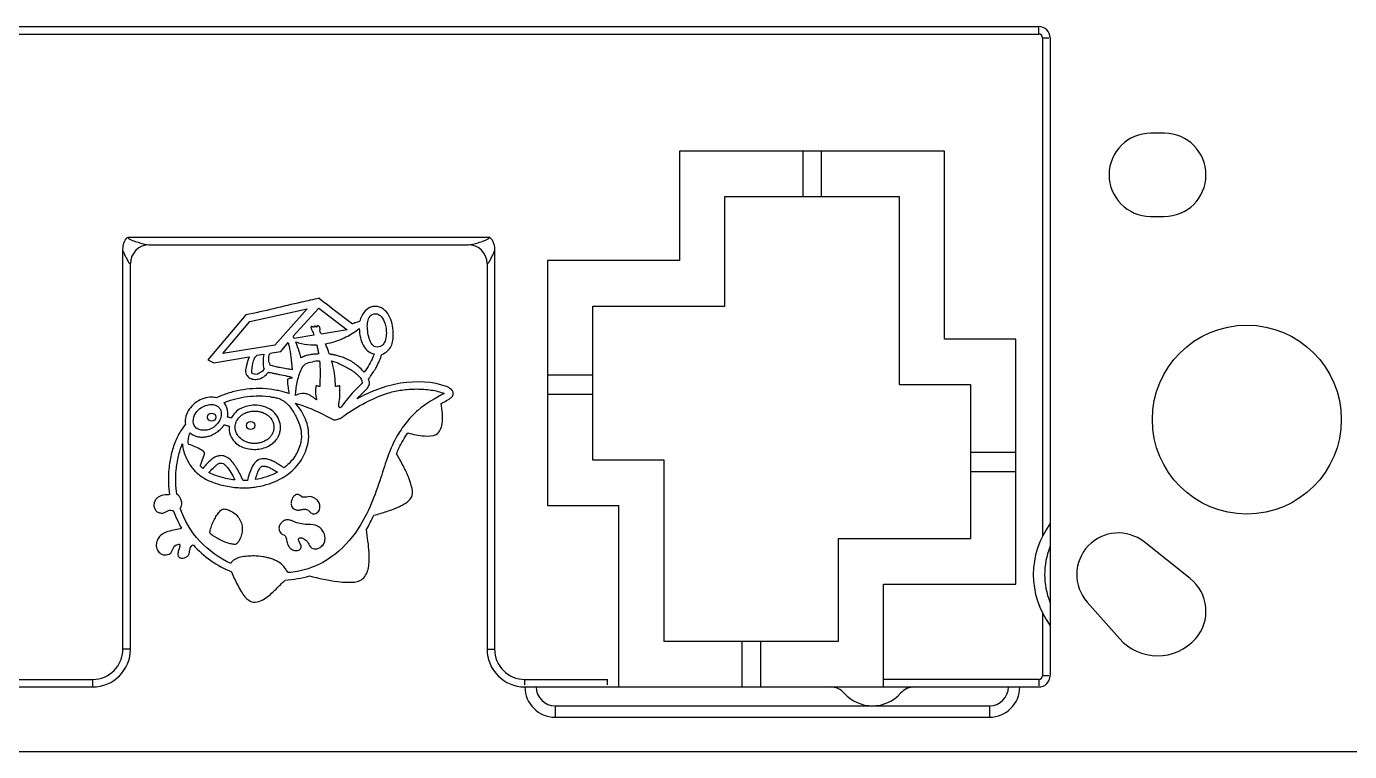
# Model space of a CAD drawing. Header units: millimetres. Extents: x 1385 to 1932, y 378 to 1802.
# Drawn here: x 1698.7 to 1733.72, y 1613.03 to 1632.22 of the extents above; entities that cross this region are included whole.
import ezdxf

# ---------------------------------------------------------------- set-up
doc = ezdxf.new("R2010")
doc.units = ezdxf.units.MM
doc.header["$LTSCALE"] = 46.255
doc.layers.add('1_DXF_CONTINUOUS_LINE', color=7, linetype='CONTINUOUS')
doc.layers.add('61-RUBBER-XIDXF_CONTINUOUS_LINE', color=7, linetype='CONTINUOUS')

msp = doc.modelspace()

# ---------------------------------------------------------------- linework, layer by layer
at = {"layer": '1_DXF_CONTINUOUS_LINE', "color": 0, "linetype": 'Continuous'}
for p, q in [((1704.506, 1624.586), (1703.502, 1623.4)), ((1704.612, 1624.409), (1706.132, 1624.751)), ((1706.132, 1624.751), (1705.271, 1623.788)), ((1705.762, 1624.021), (1706.442, 1624.761)), ((1706.442, 1624.761), (1707.188, 1624.195)), ((1703.896, 1623.564), (1704.612, 1624.409)), ((1707.46, 1624.189), (1707.509, 1624.225)), ((1706.311, 1624.047), (1705.789, 1623.959)), ((1707.188, 1624.195), (1706.5, 1624.079)), ((1705.271, 1623.788), (1703.896, 1623.564)), ((1704.811, 1623.517), (1704.981, 1623.544)), ((1705.14, 1623.571), (1705.433, 1623.617)), ((1705.433, 1623.617), (1705.476, 1623.668)), ((1705.476, 1623.668), (1705.626, 1623.854)), ((1703.502, 1623.4), (1703.66, 1623.321)), ((1703.66, 1623.321), (1704.594, 1623.481)), ((1704.563, 1623.376), (1704.518, 1623.212)), ((1704.594, 1623.481), (1704.563, 1623.376)), ((1704.954, 1622.638), (1704.858, 1622.64)), ((1705.05, 1622.631), (1704.954, 1622.638)), ((1705.143, 1622.621), (1705.05, 1622.631)), ((1705.291, 1622.599), (1705.143, 1622.621)), ((1705.56, 1622.535), (1705.496, 1622.551)), ((1705.658, 1622.505), (1705.56, 1622.535)), ((1705.819, 1622.458), (1705.832, 1622.575)), ((1707.566, 1622.766), (1707.368, 1622.563)), ((1707.509, 1622.428), (1707.623, 1622.545)), ((1707.587, 1622.793), (1707.566, 1622.766)), ((1703.93, 1622.267), (1703.959, 1622.278)), ((1703.943, 1622.251), (1703.93, 1622.267)), ((1704.858, 1622.445), (1704.944, 1622.443)), ((1704.944, 1622.443), (1705.033, 1622.437)), ((1705.033, 1622.437), (1705.147, 1622.424)), ((1707.041, 1622.167), (1707.03, 1622.151)), ((1707.452, 1622.367), (1707.509, 1622.428)), ((1703.371, 1620.524), (1703.298, 1620.589)), ((1703.529, 1620.416), (1703.552, 1620.441)), ((1704.598, 1620.373), (1704.573, 1620.289)), ((1704.628, 1620.457), (1704.598, 1620.373)), ((1705.518, 1620.538), (1705.461, 1620.578)), ((1704.159, 1620.325), (1704.212, 1620.22)), ((1704.553, 1620.208), (1704.434, 1620.205)), ((1704.573, 1620.289), (1704.553, 1620.208)), ((1702.376, 1619.824), (1702.319, 1619.815)), ((1702.727, 1619.809), (1702.682, 1619.842)), ((1702.791, 1619.699), (1702.781, 1619.74)), ((1702.105, 1619.438), (1702.116, 1619.42)), ((1702.41, 1619.382), (1702.443, 1619.403)), ((1702.553, 1619.415), (1702.588, 1619.413)), ((1702.812, 1619.612), (1702.81, 1619.635)), ((1702.767, 1618.93), (1702.549, 1618.881)), ((1702.803, 1618.943), (1702.767, 1618.93)), ((1703.744, 1618.681), (1703.624, 1618.754)), ((1704.413, 1618.932), (1704.411, 1618.879)), ((1705.43, 1618.816), (1705.455, 1618.793)), ((1705.455, 1618.793), (1705.485, 1618.777)), ((1705.845, 1618.352), (1705.873, 1618.355)), ((1705.873, 1618.355), (1705.901, 1618.361))]:
    msp.add_line(p, q, dxfattribs=at)
for centre in [(1703.604, 1621.88), (1704.634, 1621.66)]:
    msp.add_circle(centre, 0.109, dxfattribs=at)
msp.add_arc((1798.278, 1743.901), 150.212, 232.31396, 232.7368, dxfattribs=at)
for points, knots in [([(1706.448, 1625.027), (1706.29, 1624.994), (1705.643, 1624.848), (1704.999, 1624.686), (1704.506, 1624.586)], [0, 0, 0, 0, 0.243032, 1, 1, 1, 1]), ([(1708.409, 1624.074), (1708.41, 1624.147), (1708.395, 1624.301), (1708.331, 1624.521), (1708.225, 1624.686), (1708.102, 1624.775), (1707.998, 1624.809), (1707.897, 1624.815), (1707.779, 1624.789), (1707.663, 1624.701), (1707.575, 1624.562), (1707.534, 1624.464), (1707.517, 1624.413)], [0, 0, 0, 0, 0.140029, 0.289192, 0.431693, 0.500941, 0.572776, 0.634958, 0.690884, 0.79934, 0.897774, 1, 1, 1, 1]), ([(1707.732, 1624.408), (1707.742, 1624.459), (1707.772, 1624.536), (1707.853, 1624.605), (1707.906, 1624.617), (1707.933, 1624.618)], [0, 0, 0, 0, 0.501948, 0.74296, 1, 1, 1, 1]), ([(1707.933, 1624.618), (1707.964, 1624.619), (1708.027, 1624.602), (1708.122, 1624.517), (1708.167, 1624.431), (1708.188, 1624.372)], [0, 0, 0, 0, 0.244572, 0.495512, 1, 1, 1, 1]), ([(1706.251, 1624.284), (1706.246, 1624.285), (1706.233, 1624.28), (1706.23, 1624.261), (1706.232, 1624.244), (1706.236, 1624.231), (1706.238, 1624.226)], [0, 0, 0, 0, 0.221526, 0.46214, 0.747432, 1, 1, 1, 1]), ([(1706.238, 1624.226), (1706.245, 1624.213), (1706.273, 1624.155), (1706.296, 1624.094), (1706.311, 1624.047)], [0, 0, 0, 0, 0.233283, 1, 1, 1, 1]), ([(1706.316, 1624.281), (1706.315, 1624.273), (1706.312, 1624.259), (1706.297, 1624.257), (1706.288, 1624.262), (1706.279, 1624.268), (1706.269, 1624.278), (1706.258, 1624.283), (1706.251, 1624.284)], [0, 0, 0, 0, 0.274289, 0.366883, 0.487211, 0.620052, 0.740309, 1, 1, 1, 1]), ([(1706.353, 1624.283), (1706.346, 1624.288), (1706.331, 1624.296), (1706.318, 1624.286), (1706.316, 1624.281)], [0, 0, 0, 0, 0.612912, 1, 1, 1, 1]), ([(1706.375, 1624.26), (1706.372, 1624.262), (1706.367, 1624.272), (1706.359, 1624.279), (1706.353, 1624.283)], [0, 0, 0, 0, 0.334309, 1, 1, 1, 1]), ([(1706.391, 1624.294), (1706.389, 1624.292), (1706.383, 1624.282), (1706.385, 1624.271), (1706.384, 1624.264)], [0, 0, 0, 0, 0.294493, 1, 1, 1, 1]), ([(1706.441, 1624.287), (1706.434, 1624.293), (1706.417, 1624.296), (1706.397, 1624.299), (1706.391, 1624.294)], [0, 0, 0, 0, 0.544195, 1, 1, 1, 1]), ([(1706.472, 1624.211), (1706.47, 1624.227), (1706.468, 1624.256), (1706.45, 1624.28), (1706.441, 1624.287)], [0, 0, 0, 0, 0.588792, 1, 1, 1, 1]), ([(1706.468, 1624.174), (1706.468, 1624.176), (1706.469, 1624.189), (1706.473, 1624.201), (1706.472, 1624.211)], [0, 0, 0, 0, 0.205974, 1, 1, 1, 1]), ([(1707.517, 1624.413), (1707.499, 1624.408), (1707.436, 1624.388), (1707.374, 1624.366), (1707.328, 1624.353)], [0, 0, 0, 0, 0.275721, 1, 1, 1, 1]), ([(1707.509, 1624.225), (1707.513, 1624.147), (1707.531, 1623.996), (1707.598, 1623.79), (1707.719, 1623.624), (1707.841, 1623.567), (1707.903, 1623.556)], [0, 0, 0, 0, 0.283406, 0.541725, 0.772853, 1, 1, 1, 1]), ([(1707.906, 1623.754), (1707.862, 1623.782), (1707.794, 1623.884), (1707.743, 1624.057), (1707.72, 1624.237), (1707.722, 1624.356), (1707.732, 1624.408)], [0, 0, 0, 0, 0.221519, 0.495531, 0.775462, 1, 1, 1, 1]), ([(1708.188, 1624.372), (1708.204, 1624.327), (1708.224, 1624.223), (1708.23, 1624.061), (1708.208, 1623.902), (1708.154, 1623.805), (1708.116, 1623.778)], [0, 0, 0, 0, 0.226841, 0.504857, 0.775121, 1, 1, 1, 1]), ([(1705.828, 1623.871), (1705.878, 1623.858), (1706.035, 1623.817), (1706.197, 1623.789), (1706.308, 1623.791)], [0, 0, 0, 0, 0.318269, 1, 1, 1, 1]), ([(1705.945, 1623.535), (1705.938, 1623.562), (1705.906, 1623.676), (1705.863, 1623.786), (1705.828, 1623.869)], [0, 0, 0, 0, 0.236945, 1, 1, 1, 1]), ([(1706.498, 1624.089), (1706.496, 1624.096), (1706.486, 1624.124), (1706.472, 1624.151), (1706.468, 1624.174)], [0, 0, 0, 0, 0.230537, 1, 1, 1, 1]), ([(1706.623, 1623.823), (1706.791, 1623.856), (1707.088, 1623.946), (1707.35, 1624.11), (1707.46, 1624.189)], [0, 0, 0, 0, 0.558627, 1, 1, 1, 1]), ([(1708.105, 1623.543), (1708.161, 1623.563), (1708.263, 1623.618), (1708.361, 1623.755), (1708.403, 1623.911), (1708.409, 1624.019), (1708.409, 1624.074)], [0, 0, 0, 0, 0.270699, 0.509644, 0.750567, 1, 1, 1, 1]), ([(1704.663, 1623.062), (1704.669, 1623.144), (1704.684, 1623.275), (1704.726, 1623.426), (1704.776, 1623.51), (1704.811, 1623.517)], [0, 0, 0, 0, 0.496712, 0.787089, 1, 1, 1, 1]), ([(1704.981, 1623.544), (1704.97, 1623.478), (1704.957, 1623.347), (1704.963, 1623.21), (1704.988, 1623.149)], [0, 0, 0, 0, 0.504702, 1, 1, 1, 1]), ([(1705.155, 1623.261), (1705.13, 1623.3), (1705.105, 1623.407), (1705.122, 1623.512), (1705.139, 1623.568)], [0, 0, 0, 0, 0.440306, 1, 1, 1, 1]), ([(1705.628, 1623.856), (1705.636, 1623.824), (1705.665, 1623.696), (1705.685, 1623.567), (1705.698, 1623.47)], [0, 0, 0, 0, 0.254253, 1, 1, 1, 1]), ([(1705.967, 1623.454), (1705.966, 1623.459), (1705.959, 1623.486), (1705.95, 1623.513), (1705.945, 1623.535)], [0, 0, 0, 0, 0.176768, 1, 1, 1, 1]), ([(1706.423, 1623.551), (1706.39, 1623.551), (1706.338, 1623.548), (1706.267, 1623.541), (1706.207, 1623.532), (1706.145, 1623.519), (1706.094, 1623.505), (1706.054, 1623.492), (1706.029, 1623.482), (1706.01, 1623.473), (1705.996, 1623.467), (1705.984, 1623.461), (1705.975, 1623.456), (1705.97, 1623.453), (1705.968, 1623.452), (1705.967, 1623.451)], [0, 0, 0, 0, 0.207551, 0.329814, 0.459786, 0.594234, 0.730199, 0.797949, 0.865167, 0.898509, 0.93164, 0.964541, 0.980902, 0.9972, 1, 1, 1, 1]), ([(1706.383, 1623.794), (1706.386, 1623.782), (1706.397, 1623.735), (1706.408, 1623.688), (1706.415, 1623.654)], [0, 0, 0, 0, 0.263332, 1, 1, 1, 1]), ([(1706.719, 1623.547), (1706.71, 1623.572), (1706.678, 1623.664), (1706.643, 1623.755), (1706.619, 1623.822)], [0, 0, 0, 0, 0.278792, 1, 1, 1, 1]), ([(1707.641, 1623.067), (1707.571, 1623.15), (1707.453, 1623.258), (1707.28, 1623.369), (1707.153, 1623.431), (1707.05, 1623.472), (1706.97, 1623.497), (1706.914, 1623.512), (1706.869, 1623.523), (1706.834, 1623.53), (1706.81, 1623.534), (1706.786, 1623.538), (1706.767, 1623.541), (1706.752, 1623.543), (1706.742, 1623.544), (1706.733, 1623.545), (1706.727, 1623.546), (1706.723, 1623.546), (1706.722, 1623.547), (1706.719, 1623.546), (1706.719, 1623.547)], [0, 0, 0, 0, 0.305977, 0.446853, 0.57942, 0.702684, 0.760359, 0.815067, 0.866532, 0.890958, 0.914461, 0.936999, 0.958533, 0.96891, 0.97902, 0.988857, 0.993672, 0.996053, 0.998416, 1, 1, 1, 1]), ([(1707.903, 1623.556), (1707.901, 1623.55), (1707.891, 1623.521), (1707.88, 1623.491), (1707.871, 1623.468)], [0, 0, 0, 0, 0.185407, 1, 1, 1, 1]), ([(1708.116, 1623.778), (1708.101, 1623.768), (1708.038, 1623.735), (1707.952, 1623.726), (1707.906, 1623.754)], [0, 0, 0, 0, 0.247473, 1, 1, 1, 1]), ([(1707.962, 1623.208), (1707.992, 1623.263), (1708.044, 1623.373), (1708.088, 1623.486), (1708.105, 1623.543)], [0, 0, 0, 0, 0.511054, 1, 1, 1, 1]), ([(1704.518, 1623.212), (1704.515, 1623.201), (1704.507, 1623.167), (1704.497, 1623.134), (1704.495, 1623.111)], [0, 0, 0, 0, 0.336835, 1, 1, 1, 1]), ([(1705.731, 1623.136), (1705.683, 1623.144), (1705.572, 1623.162), (1705.432, 1623.187), (1705.316, 1623.21), (1705.241, 1623.227), (1705.191, 1623.243), (1705.16, 1623.252), (1705.155, 1623.261)], [0, 0, 0, 0, 0.247296, 0.567293, 0.721076, 0.852951, 0.949843, 1, 1, 1, 1]), ([(1705.698, 1623.47), (1705.699, 1623.457), (1705.703, 1623.43), (1705.708, 1623.389), (1705.713, 1623.347), (1705.717, 1623.311), (1705.72, 1623.283), (1705.722, 1623.261), (1705.724, 1623.24), (1705.726, 1623.219), (1705.727, 1623.202), (1705.729, 1623.188), (1705.729, 1623.178), (1705.73, 1623.169), (1705.73, 1623.163), (1705.731, 1623.158), (1705.731, 1623.153), (1705.731, 1623.149), (1705.731, 1623.145), (1705.732, 1623.143), (1705.732, 1623.142), (1705.732, 1623.141), (1705.732, 1623.14), (1705.732, 1623.139), (1705.732, 1623.139), (1705.732, 1623.138), (1705.732, 1623.137), (1705.732, 1623.137), (1705.732, 1623.136)], [0, 0, 0, 0, 0.11881, 0.242607, 0.369665, 0.498262, 0.562601, 0.626681, 0.690288, 0.753208, 0.815229, 0.845836, 0.876139, 0.906111, 0.920965, 0.935726, 0.950391, 0.964958, 0.972202, 0.979421, 0.983021, 0.986614, 0.9902, 0.991991, 0.992885, 0.99378, 0.996572, 1, 1, 1, 1]), ([(1705.832, 1622.575), (1705.846, 1622.695), (1705.876, 1622.879), (1705.952, 1623.11), (1706.012, 1623.218), (1706.05, 1623.261)], [0, 0, 0, 0, 0.499721, 0.764179, 1, 1, 1, 1]), ([(1706.089, 1623.288), (1706.146, 1623.315), (1706.266, 1623.353), (1706.391, 1623.375), (1706.454, 1623.374)], [0, 0, 0, 0, 0.502202, 1, 1, 1, 1]), ([(1706.458, 1623.374), (1706.458, 1623.373), (1706.458, 1623.37), (1706.459, 1623.363), (1706.46, 1623.352), (1706.462, 1623.332), (1706.464, 1623.303), (1706.466, 1623.269), (1706.469, 1623.223), (1706.471, 1623.165), (1706.471, 1623.119), (1706.471, 1623.096)], [0, 0, 0, 0, 0.009087, 0.03995, 0.070817, 0.132565, 0.25612, 0.37977, 0.503531, 0.751447, 1, 1, 1, 1]), ([(1706.777, 1623.372), (1706.85, 1623.354), (1707.016, 1623.286), (1707.262, 1623.157), (1707.475, 1623.009), (1707.59, 1622.861), (1707.587, 1622.793)], [0, 0, 0, 0, 0.221046, 0.519185, 0.802556, 1, 1, 1, 1]), ([(1706.814, 1623.248), (1706.811, 1623.259), (1706.8, 1623.3), (1706.787, 1623.341), (1706.777, 1623.37)], [0, 0, 0, 0, 0.260922, 1, 1, 1, 1]), ([(1706.879, 1622.689), (1706.877, 1622.782), (1706.872, 1622.97), (1706.838, 1623.157), (1706.814, 1623.248)], [0, 0, 0, 0, 0.495666, 1, 1, 1, 1]), ([(1707.871, 1623.468), (1707.844, 1623.4), (1707.773, 1623.262), (1707.688, 1623.133), (1707.641, 1623.067)], [0, 0, 0, 0, 0.474089, 1, 1, 1, 1]), ([(1707.755, 1622.891), (1707.773, 1622.915), (1707.847, 1623.018), (1707.916, 1623.124), (1707.962, 1623.208)], [0, 0, 0, 0, 0.239815, 1, 1, 1, 1]), ([(1704.495, 1623.111), (1704.489, 1623.065), (1704.528, 1622.97), (1704.642, 1622.892), (1704.775, 1622.871), (1704.921, 1622.906), (1705.011, 1622.968), (1705.054, 1623.013)], [0, 0, 0, 0, 0.192672, 0.382311, 0.560271, 0.739087, 1, 1, 1, 1]), ([(1704.772, 1623.014), (1704.747, 1623.012), (1704.708, 1623.014), (1704.661, 1623.045), (1704.663, 1623.062)], [0, 0, 0, 0, 0.588943, 1, 1, 1, 1]), ([(1704.988, 1623.149), (1704.965, 1623.113), (1704.894, 1623.06), (1704.815, 1623.018), (1704.772, 1623.014)], [0, 0, 0, 0, 0.498423, 1, 1, 1, 1]), ([(1705.103, 1623.071), (1705.111, 1623.067), (1705.141, 1623.064), (1705.201, 1623.049), (1705.288, 1623.033), (1705.422, 1623.005), (1705.569, 1622.975), (1705.681, 1622.952), (1705.723, 1622.943)], [0, 0, 0, 0, 0.040515, 0.143518, 0.289834, 0.46029, 0.796917, 1, 1, 1, 1]), ([(1705.726, 1622.91), (1705.701, 1622.907), (1705.666, 1622.907), (1705.62, 1622.893), (1705.608, 1622.871), (1705.607, 1622.86)], [0, 0, 0, 0, 0.528698, 0.776156, 1, 1, 1, 1]), ([(1705.607, 1622.86), (1705.61, 1622.794), (1705.618, 1622.674), (1705.645, 1622.557), (1705.658, 1622.505)], [0, 0, 0, 0, 0.552414, 1, 1, 1, 1]), ([(1705.723, 1622.943), (1705.723, 1622.941), (1705.726, 1622.931), (1705.734, 1622.911), (1705.726, 1622.91)], [0, 0, 0, 0, 0.23555, 1, 1, 1, 1]), ([(1706.471, 1623.096), (1706.471, 1622.993), (1706.471, 1622.857), (1706.466, 1622.721), (1706.464, 1622.688)], [0, 0, 0, 0, 0.753065, 1, 1, 1, 1]), ([(1709.843, 1622.68), (1709.457, 1622.832), (1708.792, 1622.85), (1707.999, 1622.635), (1707.625, 1622.465), (1707.452, 1622.367)], [0, 0, 0, 0, 0.503696, 0.759452, 1, 1, 1, 1]), ([(1707.778, 1622.752), (1707.78, 1622.761), (1707.785, 1622.809), (1707.77, 1622.856), (1707.755, 1622.891)], [0, 0, 0, 0, 0.203508, 1, 1, 1, 1]), ([(1704.858, 1622.64), (1704.747, 1622.64), (1704.525, 1622.626), (1704.198, 1622.566), (1703.932, 1622.482), (1703.78, 1622.415), (1703.728, 1622.389)], [0, 0, 0, 0, 0.284616, 0.572009, 0.851965, 1, 1, 1, 1]), ([(1705.496, 1622.551), (1705.475, 1622.557), (1705.407, 1622.573), (1705.339, 1622.588), (1705.292, 1622.597)], [0, 0, 0, 0, 0.312382, 1, 1, 1, 1]), ([(1706.377, 1622.353), (1706.378, 1622.349), (1706.382, 1622.342), (1706.372, 1622.338), (1706.362, 1622.348), (1706.348, 1622.359), (1706.328, 1622.376), (1706.293, 1622.405), (1706.238, 1622.444), (1706.157, 1622.485), (1706.014, 1622.522), (1705.892, 1622.495), (1705.819, 1622.458)], [0, 0, 0, 0, 0.018179, 0.025839, 0.044051, 0.075001, 0.117191, 0.168911, 0.294523, 0.441295, 0.604268, 1, 1, 1, 1]), ([(1706.373, 1622.713), (1706.362, 1622.698), (1706.355, 1622.655), (1706.35, 1622.614), (1706.35, 1622.591)], [0, 0, 0, 0, 0.42997, 1, 1, 1, 1]), ([(1706.35, 1622.585), (1706.35, 1622.567), (1706.353, 1622.489), (1706.363, 1622.412), (1706.377, 1622.353)], [0, 0, 0, 0, 0.224081, 1, 1, 1, 1]), ([(1706.993, 1622.711), (1706.985, 1622.708), (1706.947, 1622.7), (1706.908, 1622.697), (1706.879, 1622.689)], [0, 0, 0, 0, 0.222718, 1, 1, 1, 1]), ([(1706.965, 1622.203), (1706.97, 1622.232), (1706.997, 1622.399), (1707.006, 1622.571), (1706.993, 1622.711)], [0, 0, 0, 0, 0.171482, 1, 1, 1, 1]), ([(1707.368, 1622.563), (1707.309, 1622.501), (1707.198, 1622.371), (1707.092, 1622.237), (1707.041, 1622.167)], [0, 0, 0, 0, 0.500352, 1, 1, 1, 1]), ([(1707.623, 1622.545), (1707.658, 1622.58), (1707.72, 1622.639), (1707.77, 1622.715), (1707.778, 1622.752)], [0, 0, 0, 0, 0.564822, 1, 1, 1, 1]), ([(1708.288, 1622.524), (1708.401, 1622.558), (1708.646, 1622.608), (1709.025, 1622.635), (1709.406, 1622.611), (1709.651, 1622.552), (1709.761, 1622.507)], [0, 0, 0, 0, 0.237356, 0.499282, 0.760888, 1, 1, 1, 1]), ([(1709.761, 1622.507), (1709.516, 1622.38), (1709.156, 1622.173), (1708.762, 1621.771), (1708.602, 1621.536), (1708.525, 1621.407)], [0, 0, 0, 0, 0.49407, 0.731686, 1, 1, 1, 1]), ([(1709.681, 1622.246), (1709.728, 1622.27), (1709.822, 1622.315), (1709.936, 1622.383), (1710.004, 1622.473), (1709.996, 1622.535), (1709.984, 1622.56)], [0, 0, 0, 0, 0.331432, 0.650141, 0.826278, 1, 1, 1, 1]), ([(1709.984, 1622.56), (1709.979, 1622.572), (1709.944, 1622.625), (1709.888, 1622.659), (1709.843, 1622.68)], [0, 0, 0, 0, 0.208251, 1, 1, 1, 1]), ([(1703.728, 1622.389), (1703.687, 1622.401), (1703.576, 1622.416), (1703.391, 1622.388), (1703.197, 1622.289), (1703.037, 1622.141), (1702.927, 1621.96), (1702.898, 1621.803), (1702.906, 1621.717), (1702.909, 1621.697)], [0, 0, 0, 0, 0.102781, 0.270708, 0.444674, 0.623711, 0.792523, 0.950585, 1, 1, 1, 1]), ([(1703.288, 1622.107), (1703.348, 1622.153), (1703.457, 1622.201), (1703.608, 1622.22), (1703.711, 1622.202), (1703.784, 1622.153), (1703.829, 1622.093), (1703.856, 1622.022), (1703.863, 1621.925), (1703.829, 1621.807), (1703.76, 1621.707), (1703.699, 1621.648), (1703.67, 1621.626), (1703.66, 1621.618)], [0, 0, 0, 0, 0.196837, 0.299964, 0.396912, 0.461447, 0.525418, 0.590321, 0.656586, 0.777489, 0.903973, 0.968167, 1, 1, 1, 1]), ([(1704.021, 1621.885), (1704.029, 1621.922), (1704.043, 1622.049), (1703.999, 1622.181), (1703.943, 1622.251)], [0, 0, 0, 0, 0.295039, 1, 1, 1, 1]), ([(1703.959, 1622.278), (1704.051, 1622.315), (1704.246, 1622.376), (1704.548, 1622.432), (1704.755, 1622.445), (1704.858, 1622.445)], [0, 0, 0, 0, 0.325598, 0.663773, 1, 1, 1, 1]), ([(1704.74, 1622.196), (1704.614, 1622.194), (1704.422, 1622.159), (1704.221, 1622.01), (1704.148, 1621.911), (1704.117, 1621.857)], [0, 0, 0, 0, 0.509484, 0.748303, 1, 1, 1, 1]), ([(1705.039, 1622.141), (1705.017, 1622.149), (1704.921, 1622.18), (1704.818, 1622.197), (1704.74, 1622.196)], [0, 0, 0, 0, 0.228713, 1, 1, 1, 1]), ([(1705.422, 1621.57), (1705.425, 1621.599), (1705.424, 1621.699), (1705.373, 1621.867), (1705.236, 1622.04), (1705.108, 1622.116), (1705.039, 1622.141)], [0, 0, 0, 0, 0.118112, 0.407693, 0.699894, 1, 1, 1, 1]), ([(1705.148, 1622.422), (1705.164, 1622.42), (1705.186, 1622.415), (1705.207, 1622.413), (1705.212, 1622.413)], [0, 0, 0, 0, 0.769679, 1, 1, 1, 1]), ([(1705.212, 1622.413), (1705.225, 1622.413), (1705.272, 1622.4), (1705.319, 1622.392), (1705.355, 1622.384)], [0, 0, 0, 0, 0.255204, 1, 1, 1, 1]), ([(1705.355, 1622.384), (1705.4, 1622.368), (1705.536, 1622.308), (1705.639, 1622.198), (1705.699, 1622.121)], [0, 0, 0, 0, 0.333588, 1, 1, 1, 1]), ([(1705.699, 1622.121), (1705.755, 1622.042), (1705.854, 1621.884), (1705.955, 1621.632), (1705.984, 1621.415), (1705.969, 1621.245), (1705.935, 1621.1), (1705.869, 1620.945), (1705.739, 1620.741), (1705.611, 1620.61), (1705.518, 1620.538)], [0, 0, 0, 0, 0.161612, 0.31081, 0.451332, 0.522364, 0.595851, 0.698771, 0.802727, 1, 1, 1, 1]), ([(1705.809, 1622.253), (1705.969, 1622.204), (1706.321, 1622.08), (1706.65, 1621.905), (1706.832, 1621.811)], [0, 0, 0, 0, 0.450214, 1, 1, 1, 1]), ([(1707.03, 1622.151), (1707.023, 1622.142), (1707.006, 1622.124), (1706.977, 1622.145), (1706.967, 1622.172), (1706.964, 1622.193), (1706.965, 1622.203)], [0, 0, 0, 0, 0.27522, 0.482913, 0.748398, 1, 1, 1, 1]), ([(1709.544, 1621.426), (1709.591, 1621.45), (1709.667, 1621.541), (1709.714, 1621.737), (1709.716, 1621.976), (1709.694, 1622.156), (1709.681, 1622.246)], [0, 0, 0, 0, 0.182408, 0.377558, 0.688623, 1, 1, 1, 1]), ([(1703.121, 1621.715), (1703.106, 1621.786), (1703.133, 1621.942), (1703.229, 1622.061), (1703.288, 1622.107)], [0, 0, 0, 0, 0.494892, 1, 1, 1, 1]), ([(1705.105, 1621.314), (1705.081, 1621.294), (1705.027, 1621.257), (1704.938, 1621.216), (1704.84, 1621.191), (1704.738, 1621.183), (1704.635, 1621.191), (1704.507, 1621.224), (1704.367, 1621.301), (1704.269, 1621.422), (1704.23, 1621.531), (1704.22, 1621.614), (1704.23, 1621.698), (1704.269, 1621.806), (1704.33, 1621.881), (1704.38, 1621.922), (1704.385, 1621.926)], [0, 0, 0, 0, 0.063434, 0.12944, 0.195673, 0.264859, 0.3341, 0.400491, 0.529046, 0.647372, 0.702378, 0.758245, 0.814107, 0.869079, 0.987292, 1, 1, 1, 1]), ([(1704.385, 1621.926), (1704.405, 1621.942), (1704.454, 1621.974), (1704.537, 1622.012), (1704.635, 1622.037), (1704.738, 1622.045), (1704.84, 1622.037), (1704.938, 1622.012), (1705.028, 1621.971), (1705.13, 1621.901), (1705.207, 1621.806), (1705.246, 1621.698), (1705.255, 1621.614), (1705.246, 1621.531), (1705.217, 1621.45), (1705.17, 1621.376), (1705.128, 1621.334), (1705.105, 1621.314)], [0, 0, 0, 0, 0.051902, 0.119539, 0.187406, 0.25837, 0.329333, 0.397183, 0.464874, 0.529806, 0.650936, 0.707264, 0.764505, 0.821851, 0.878169, 0.938409, 1, 1, 1, 1]), ([(1706.162, 1621.543), (1706.157, 1621.581), (1706.122, 1621.776), (1706.036, 1621.961), (1705.945, 1622.092)], [0, 0, 0, 0, 0.194822, 1, 1, 1, 1]), ([(1706.832, 1621.811), (1706.839, 1621.81), (1706.887, 1621.804), (1706.936, 1621.819), (1706.973, 1621.835)], [0, 0, 0, 0, 0.157174, 1, 1, 1, 1]), ([(1706.973, 1621.835), (1706.982, 1621.839), (1707.028, 1621.864), (1707.07, 1621.894), (1707.105, 1621.918)], [0, 0, 0, 0, 0.192422, 1, 1, 1, 1]), ([(1702.909, 1621.697), (1702.871, 1621.648), (1702.77, 1621.506), (1702.687, 1621.351), (1702.645, 1621.246)], [0, 0, 0, 0, 0.355584, 1, 1, 1, 1]), ([(1702.827, 1621.174), (1702.838, 1621.041), (1702.903, 1620.827), (1703.035, 1620.604), (1703.137, 1620.477), (1703.229, 1620.385), (1703.342, 1620.3), (1703.526, 1620.196), (1703.8, 1620.093), (1704.095, 1620.033), (1704.342, 1620.011), (1704.511, 1620.008), (1704.67, 1620.02), (1704.874, 1620.048), (1705.119, 1620.11), (1705.395, 1620.224), (1705.631, 1620.369), (1705.828, 1620.548), (1706.029, 1620.808), (1706.17, 1621.149), (1706.177, 1621.429), (1706.162, 1621.543)], [0, 0, 0, 0, 0.083803, 0.136324, 0.161649, 0.185845, 0.217135, 0.249854, 0.318347, 0.399019, 0.437513, 0.473307, 0.504946, 0.537082, 0.602024, 0.662868, 0.722845, 0.775138, 0.827858, 0.927967, 1, 1, 1, 1]), ([(1702.989, 1621.177), (1702.979, 1621.225), (1702.986, 1621.327), (1703.011, 1621.422), (1703.027, 1621.469)], [0, 0, 0, 0, 0.500938, 1, 1, 1, 1]), ([(1703.027, 1621.469), (1703.038, 1621.458), (1703.098, 1621.408), (1703.204, 1621.364), (1703.333, 1621.351), (1703.436, 1621.357), (1703.538, 1621.38), (1703.63, 1621.416), (1703.707, 1621.459), (1703.787, 1621.514), (1703.865, 1621.586), (1703.915, 1621.65), (1703.935, 1621.681)], [0, 0, 0, 0, 0.045166, 0.222709, 0.31788, 0.415751, 0.51537, 0.616835, 0.696612, 0.769562, 0.894399, 1, 1, 1, 1]), ([(1703.66, 1621.618), (1703.65, 1621.611), (1703.62, 1621.591), (1703.568, 1621.564), (1703.505, 1621.543), (1703.444, 1621.534), (1703.366, 1621.532), (1703.27, 1621.547), (1703.167, 1621.605), (1703.129, 1621.677), (1703.121, 1621.715)], [0, 0, 0, 0, 0.057352, 0.169609, 0.278639, 0.367024, 0.459086, 0.643456, 0.819139, 1, 1, 1, 1]), ([(1703.935, 1621.681), (1703.945, 1621.677), (1703.988, 1621.664), (1704.031, 1621.654), (1704.065, 1621.647)], [0, 0, 0, 0, 0.231574, 1, 1, 1, 1]), ([(1704.065, 1621.647), (1704.058, 1621.57), (1704.073, 1621.452), (1704.138, 1621.316), (1704.216, 1621.212), (1704.337, 1621.118), (1704.502, 1621.053), (1704.676, 1621.025), (1704.854, 1621.031), (1705.028, 1621.073), (1705.187, 1621.155), (1705.297, 1621.256), (1705.362, 1621.355), (1705.401, 1621.445), (1705.418, 1621.518), (1705.422, 1621.563), (1705.422, 1621.57)], [0, 0, 0, 0, 0.117196, 0.172307, 0.225004, 0.311816, 0.399627, 0.488383, 0.575552, 0.666383, 0.75525, 0.842836, 0.887298, 0.933097, 0.989125, 1, 1, 1, 1]), ([(1708.525, 1621.407), (1708.422, 1621.235), (1708.259, 1620.863), (1708.144, 1620.477), (1708.079, 1620.284)], [0, 0, 0, 0, 0.495621, 1, 1, 1, 1]), ([(1708.494, 1620.91), (1708.514, 1620.96), (1708.598, 1621.151), (1708.704, 1621.334), (1708.793, 1621.462)], [0, 0, 0, 0, 0.254046, 1, 1, 1, 1]), ([(1708.793, 1621.462), (1708.866, 1621.444), (1709.012, 1621.409), (1709.26, 1621.373), (1709.451, 1621.378), (1709.544, 1621.426)], [0, 0, 0, 0, 0.294185, 0.588144, 1, 1, 1, 1]), ([(1702.645, 1621.246), (1702.598, 1621.131), (1702.523, 1620.887), (1702.463, 1620.515), (1702.451, 1620.159), (1702.471, 1619.934), (1702.486, 1619.831)], [0, 0, 0, 0, 0.259178, 0.529562, 0.783709, 1, 1, 1, 1]), ([(1702.682, 1619.842), (1702.666, 1619.943), (1702.646, 1620.159), (1702.657, 1620.496), (1702.714, 1620.841), (1702.783, 1621.067), (1702.826, 1621.173)], [0, 0, 0, 0, 0.226444, 0.478609, 0.745818, 1, 1, 1, 1]), ([(1702.998, 1621.159), (1702.997, 1621.159), (1702.992, 1621.164), (1702.99, 1621.171), (1702.989, 1621.177)], [0, 0, 0, 0, 0.165043, 1, 1, 1, 1]), ([(1703.298, 1620.589), (1703.308, 1620.611), (1703.346, 1620.7), (1703.375, 1620.792), (1703.398, 1620.859)], [0, 0, 0, 0, 0.25984, 1, 1, 1, 1]), ([(1703.398, 1620.859), (1703.408, 1620.885), (1703.433, 1620.959), (1703.361, 1621), (1703.327, 1621.017)], [0, 0, 0, 0, 0.431384, 1, 1, 1, 1]), ([(1704.115, 1620.734), (1704.081, 1620.77), (1704.021, 1620.82), (1703.923, 1620.858), (1703.853, 1620.865), (1703.795, 1620.859), (1703.734, 1620.843), (1703.621, 1620.789), (1703.495, 1620.674), (1703.408, 1620.57), (1703.371, 1620.524)], [0, 0, 0, 0, 0.166514, 0.252986, 0.343653, 0.394423, 0.445592, 0.550347, 0.807302, 1, 1, 1, 1]), ([(1704.434, 1620.205), (1704.395, 1620.293), (1704.306, 1620.479), (1704.191, 1620.654), (1704.115, 1620.734)], [0, 0, 0, 0, 0.46918, 1, 1, 1, 1]), ([(1705.461, 1620.578), (1705.424, 1620.603), (1705.354, 1620.648), (1705.248, 1620.707), (1705.125, 1620.761), (1704.979, 1620.797), (1704.814, 1620.753), (1704.697, 1620.624), (1704.65, 1620.517), (1704.628, 1620.457)], [0, 0, 0, 0, 0.129529, 0.23972, 0.349644, 0.515481, 0.664519, 0.81581, 1, 1, 1, 1]), ([(1708.909, 1619.812), (1708.928, 1619.889), (1708.907, 1620.015), (1708.862, 1620.166), (1708.823, 1620.269), (1708.786, 1620.358), (1708.737, 1620.467), (1708.671, 1620.601), (1708.585, 1620.758), (1708.525, 1620.86), (1708.494, 1620.91)], [0, 0, 0, 0, 0.198623, 0.305908, 0.40134, 0.475124, 0.549778, 0.700583, 0.851465, 1, 1, 1, 1]), ([(1704.212, 1620.22), (1704.084, 1620.236), (1703.851, 1620.285), (1703.624, 1620.364), (1703.529, 1620.416)], [0, 0, 0, 0, 0.545969, 1, 1, 1, 1]), ([(1703.552, 1620.441), (1703.59, 1620.482), (1703.646, 1620.538), (1703.715, 1620.6), (1703.743, 1620.626), (1703.755, 1620.633)], [0, 0, 0, 0, 0.596408, 0.851005, 1, 1, 1, 1]), ([(1703.755, 1620.633), (1703.779, 1620.648), (1703.828, 1620.672), (1703.917, 1620.658), (1703.989, 1620.589), (1704.032, 1620.532), (1704.054, 1620.5)], [0, 0, 0, 0, 0.228569, 0.417703, 0.683877, 1, 1, 1, 1]), ([(1704.759, 1620.23), (1704.773, 1620.275), (1704.799, 1620.349), (1704.823, 1620.423), (1704.836, 1620.45)], [0, 0, 0, 0, 0.615687, 1, 1, 1, 1]), ([(1705.341, 1620.424), (1705.251, 1620.376), (1705.062, 1620.294), (1704.861, 1620.246), (1704.759, 1620.23)], [0, 0, 0, 0, 0.494007, 1, 1, 1, 1]), ([(1704.836, 1620.45), (1704.849, 1620.479), (1704.869, 1620.518), (1704.905, 1620.562), (1704.933, 1620.581), (1704.96, 1620.587), (1704.989, 1620.588), (1705.023, 1620.583), (1705.077, 1620.568), (1705.15, 1620.537), (1705.244, 1620.487), (1705.306, 1620.447), (1705.341, 1620.424)], [0, 0, 0, 0, 0.152841, 0.217712, 0.274681, 0.31262, 0.355788, 0.41302, 0.47977, 0.634189, 0.797882, 1, 1, 1, 1]), ([(1708.079, 1620.284), (1707.924, 1619.817), (1707.633, 1619.013), (1707.045, 1618.375), (1706.76, 1618.173)], [0, 0, 0, 0, 0.58471, 1, 1, 1, 1]), ([(1702.319, 1619.815), (1702.298, 1619.811), (1702.253, 1619.796), (1702.183, 1619.763), (1702.117, 1619.705), (1702.075, 1619.62), (1702.07, 1619.525), (1702.09, 1619.465), (1702.105, 1619.438)], [0, 0, 0, 0, 0.129507, 0.274816, 0.45564, 0.636247, 0.818299, 1, 1, 1, 1]), ([(1702.81, 1619.635), (1702.808, 1619.638), (1702.807, 1619.65), (1702.8, 1619.67), (1702.797, 1619.688), (1702.795, 1619.699)], [0, 0, 0, 0, 0.166915, 0.50194, 1, 1, 1, 1]), ([(1705.801, 1619.81), (1705.79, 1619.801), (1705.769, 1619.781), (1705.74, 1619.736), (1705.717, 1619.677), (1705.707, 1619.629), (1705.705, 1619.605)], [0, 0, 0, 0, 0.179374, 0.374133, 0.685241, 1, 1, 1, 1]), ([(1706.002, 1619.767), (1705.983, 1619.773), (1705.961, 1619.795), (1705.931, 1619.822), (1705.895, 1619.839), (1705.848, 1619.835), (1705.815, 1619.82), (1705.801, 1619.81)], [0, 0, 0, 0, 0.263292, 0.39918, 0.536582, 0.76895, 1, 1, 1, 1]), ([(1706.327, 1619.323), (1706.347, 1619.326), (1706.386, 1619.344), (1706.446, 1619.398), (1706.482, 1619.499), (1706.456, 1619.6), (1706.411, 1619.671), (1706.347, 1619.733), (1706.286, 1619.762), (1706.243, 1619.774)], [0, 0, 0, 0, 0.095726, 0.198084, 0.385778, 0.575792, 0.682332, 0.788147, 1, 1, 1, 1]), ([(1707.896, 1619.284), (1707.954, 1619.299), (1708.07, 1619.332), (1708.242, 1619.386), (1708.385, 1619.437), (1708.496, 1619.482), (1708.583, 1619.522), (1708.678, 1619.57), (1708.804, 1619.649), (1708.892, 1619.74), (1708.909, 1619.812)], [0, 0, 0, 0, 0.152343, 0.307514, 0.462535, 0.53914, 0.614728, 0.707642, 0.810533, 1, 1, 1, 1]), ([(1702.116, 1619.42), (1702.133, 1619.397), (1702.178, 1619.358), (1702.26, 1619.339), (1702.34, 1619.349), (1702.388, 1619.369), (1702.41, 1619.382)], [0, 0, 0, 0, 0.261857, 0.524794, 0.757318, 1, 1, 1, 1]), ([(1702.443, 1619.403), (1702.457, 1619.413), (1702.497, 1619.419), (1702.533, 1619.416), (1702.553, 1619.415)], [0, 0, 0, 0, 0.454664, 1, 1, 1, 1]), ([(1704.112, 1618.01), (1703.806, 1618.152), (1703.232, 1618.549), (1702.881, 1619.155), (1702.773, 1619.476)], [0, 0, 0, 0, 0.499363, 1, 1, 1, 1]), ([(1702.783, 1619.489), (1702.794, 1619.507), (1702.812, 1619.546), (1702.814, 1619.59), (1702.812, 1619.612)], [0, 0, 0, 0, 0.484484, 1, 1, 1, 1]), ([(1703.753, 1619.305), (1703.779, 1619.342), (1703.814, 1619.39), (1703.868, 1619.434), (1703.902, 1619.45), (1703.938, 1619.453), (1704.004, 1619.442), (1704.057, 1619.421), (1704.096, 1619.404)], [0, 0, 0, 0, 0.327908, 0.42881, 0.511242, 0.592698, 0.690275, 1, 1, 1, 1]), ([(1704.096, 1619.404), (1704.141, 1619.385), (1704.226, 1619.332), (1704.328, 1619.218), (1704.394, 1619.081), (1704.412, 1618.981), (1704.413, 1618.932)], [0, 0, 0, 0, 0.245358, 0.498964, 0.754153, 1, 1, 1, 1]), ([(1705.704, 1619.592), (1705.703, 1619.57), (1705.709, 1619.525), (1705.747, 1619.475), (1705.789, 1619.448), (1705.823, 1619.434), (1705.856, 1619.425), (1705.894, 1619.421), (1705.957, 1619.427), (1706.003, 1619.44), (1706.035, 1619.448)], [0, 0, 0, 0, 0.158272, 0.302, 0.430246, 0.496052, 0.562558, 0.666715, 0.766578, 1, 1, 1, 1]), ([(1706.035, 1619.448), (1706.046, 1619.45), (1706.088, 1619.453), (1706.13, 1619.437), (1706.154, 1619.418)], [0, 0, 0, 0, 0.269856, 1, 1, 1, 1]), ([(1706.154, 1619.418), (1706.182, 1619.398), (1706.214, 1619.359), (1706.273, 1619.322), (1706.309, 1619.321), (1706.327, 1619.323)], [0, 0, 0, 0, 0.503369, 0.73248, 1, 1, 1, 1]), ([(1703.551, 1618.812), (1703.554, 1618.849), (1703.578, 1618.935), (1703.613, 1619.04), (1703.652, 1619.129), (1703.692, 1619.211), (1703.728, 1619.269), (1703.753, 1619.305)], [0, 0, 0, 0, 0.210694, 0.489838, 0.620955, 0.755407, 1, 1, 1, 1]), ([(1705.752, 1619.126), (1705.727, 1619.138), (1705.679, 1619.158), (1705.612, 1619.167), (1705.561, 1619.159), (1705.523, 1619.145), (1705.488, 1619.124), (1705.46, 1619.101), (1705.439, 1619.079), (1705.424, 1619.06), (1705.411, 1619.04), (1705.397, 1619.01), (1705.385, 1618.969), (1705.383, 1618.915), (1705.396, 1618.861), (1705.417, 1618.829), (1705.43, 1618.816)], [0, 0, 0, 0, 0.12896, 0.248823, 0.311966, 0.375039, 0.438833, 0.507471, 0.546345, 0.582861, 0.620455, 0.658433, 0.741398, 0.823335, 0.912196, 1, 1, 1, 1]), ([(1705.812, 1619.103), (1705.806, 1619.104), (1705.786, 1619.111), (1705.766, 1619.119), (1705.752, 1619.126)], [0, 0, 0, 0, 0.274262, 1, 1, 1, 1]), ([(1706.173, 1619.038), (1706.113, 1619.035), (1705.99, 1619.052), (1705.871, 1619.084), (1705.812, 1619.103)], [0, 0, 0, 0, 0.49277, 1, 1, 1, 1]), ([(1706.563, 1618.84), (1706.544, 1618.876), (1706.499, 1618.94), (1706.37, 1619.03), (1706.25, 1619.041), (1706.173, 1619.038)], [0, 0, 0, 0, 0.262637, 0.499171, 1, 1, 1, 1]), ([(1702.549, 1618.881), (1702.474, 1618.866), (1702.355, 1618.831), (1702.219, 1618.73), (1702.145, 1618.61), (1702.127, 1618.468), (1702.171, 1618.331), (1702.285, 1618.235), (1702.388, 1618.233), (1702.438, 1618.244)], [0, 0, 0, 0, 0.216819, 0.34217, 0.467023, 0.604899, 0.7327, 0.856135, 1, 1, 1, 1]), ([(1703.624, 1618.754), (1703.617, 1618.758), (1703.595, 1618.772), (1703.574, 1618.787), (1703.561, 1618.799)], [0, 0, 0, 0, 0.313607, 1, 1, 1, 1]), ([(1704.224, 1618.511), (1704.189, 1618.514), (1704.117, 1618.524), (1704.002, 1618.557), (1703.876, 1618.609), (1703.789, 1618.655), (1703.744, 1618.681)], [0, 0, 0, 0, 0.201713, 0.428137, 0.692066, 1, 1, 1, 1]), ([(1704.411, 1618.879), (1704.407, 1618.831), (1704.388, 1618.738), (1704.337, 1618.619), (1704.282, 1618.544), (1704.241, 1618.512), (1704.227, 1618.511)], [0, 0, 0, 0, 0.33577, 0.66417, 0.899364, 1, 1, 1, 1]), ([(1705.5, 1618.771), (1705.509, 1618.767), (1705.526, 1618.761), (1705.552, 1618.742), (1705.57, 1618.704), (1705.577, 1618.672), (1705.58, 1618.653)], [0, 0, 0, 0, 0.185973, 0.365738, 0.612478, 1, 1, 1, 1]), ([(1705.58, 1618.653), (1705.585, 1618.612), (1705.601, 1618.537), (1705.651, 1618.435), (1705.735, 1618.363), (1705.809, 1618.351), (1705.845, 1618.352)], [0, 0, 0, 0, 0.277658, 0.514647, 0.757192, 1, 1, 1, 1]), ([(1705.901, 1618.361), (1705.919, 1618.369), (1705.951, 1618.386), (1705.975, 1618.433), (1705.969, 1618.48), (1705.951, 1618.524), (1705.928, 1618.567), (1705.909, 1618.606), (1705.896, 1618.642), (1705.905, 1618.666), (1705.913, 1618.672)], [0, 0, 0, 0, 0.167541, 0.290506, 0.413015, 0.548496, 0.687937, 0.815293, 0.916743, 1, 1, 1, 1]), ([(1705.94, 1618.687), (1705.975, 1618.695), (1706.054, 1618.665), (1706.114, 1618.615), (1706.135, 1618.579)], [0, 0, 0, 0, 0.463674, 1, 1, 1, 1]), ([(1706.471, 1618.432), (1706.505, 1618.454), (1706.564, 1618.508), (1706.624, 1618.653), (1706.599, 1618.774), (1706.563, 1618.84)], [0, 0, 0, 0, 0.264975, 0.507285, 1, 1, 1, 1]), ([(1707.772, 1618.094), (1707.774, 1618.161), (1707.769, 1618.433), (1707.727, 1618.703), (1707.697, 1618.905)], [0, 0, 0, 0, 0.2475, 1, 1, 1, 1]), ([(1702.438, 1618.244), (1702.462, 1618.249), (1702.511, 1618.267), (1702.54, 1618.312), (1702.548, 1618.337)], [0, 0, 0, 0, 0.491157, 1, 1, 1, 1]), ([(1702.548, 1618.337), (1702.564, 1618.387), (1702.607, 1618.473), (1702.698, 1618.518), (1702.737, 1618.518)], [0, 0, 0, 0, 0.577025, 1, 1, 1, 1]), ([(1702.756, 1618.501), (1702.759, 1618.459), (1702.742, 1618.38), (1702.702, 1618.286), (1702.711, 1618.201), (1702.747, 1618.168), (1702.767, 1618.159)], [0, 0, 0, 0, 0.344061, 0.642892, 0.822096, 1, 1, 1, 1]), ([(1702.737, 1618.518), (1702.74, 1618.518), (1702.749, 1618.517), (1702.755, 1618.508), (1702.756, 1618.501)], [0, 0, 0, 0, 0.287409, 1, 1, 1, 1]), ([(1702.767, 1618.159), (1702.815, 1618.139), (1702.936, 1618.153), (1703.009, 1618.251), (1703.016, 1618.303)], [0, 0, 0, 0, 0.49588, 1, 1, 1, 1]), ([(1703.016, 1618.303), (1703.018, 1618.325), (1703.026, 1618.377), (1703.043, 1618.453), (1703.089, 1618.496), (1703.113, 1618.501)], [0, 0, 0, 0, 0.286322, 0.678668, 1, 1, 1, 1]), ([(1703.113, 1618.501), (1703.252, 1618.347), (1703.565, 1618.065), (1703.938, 1617.872), (1704.13, 1617.789)], [0, 0, 0, 0, 0.498654, 1, 1, 1, 1]), ([(1706.135, 1618.579), (1706.16, 1618.538), (1706.19, 1618.476), (1706.255, 1618.415), (1706.345, 1618.38), (1706.423, 1618.407), (1706.471, 1618.432)], [0, 0, 0, 0, 0.340093, 0.478316, 0.61796, 1, 1, 1, 1]), ([(1704.725, 1618.208), (1704.666, 1618.208), (1704.543, 1618.205), (1704.331, 1618.179), (1704.147, 1618.104), (1704.112, 1618.01)], [0, 0, 0, 0, 0.266522, 0.549054, 1, 1, 1, 1]), ([(1705.628, 1617.772), (1705.603, 1617.797), (1705.561, 1617.858), (1705.492, 1617.959), (1705.4, 1618.036), (1705.296, 1618.092), (1705.194, 1618.131), (1705.08, 1618.164), (1704.924, 1618.196), (1704.804, 1618.207), (1704.725, 1618.208)], [0, 0, 0, 0, 0.100918, 0.21087, 0.348341, 0.437168, 0.545746, 0.65951, 0.77364, 1, 1, 1, 1]), ([(1706.76, 1618.173), (1706.577, 1618.044), (1706.282, 1617.898), (1705.891, 1617.793), (1705.71, 1617.772), (1705.628, 1617.772)], [0, 0, 0, 0, 0.554316, 0.797704, 1, 1, 1, 1]), ([(1707.451, 1617.531), (1707.504, 1617.543), (1707.608, 1617.591), (1707.708, 1617.732), (1707.758, 1617.904), (1707.77, 1618.028), (1707.772, 1618.094)], [0, 0, 0, 0, 0.235815, 0.4689, 0.716431, 1, 1, 1, 1]), ([(1704.13, 1617.789), (1704.174, 1617.672), (1704.256, 1617.498), (1704.378, 1617.279), (1704.472, 1617.136), (1704.577, 1617.028), (1704.726, 1616.971), (1704.902, 1617.012), (1705.058, 1617.108), (1705.191, 1617.218), (1705.346, 1617.371), (1705.458, 1617.489), (1705.541, 1617.559)], [0, 0, 0, 0, 0.182348, 0.280788, 0.365701, 0.431643, 0.497138, 0.589176, 0.682855, 0.76262, 0.841755, 1, 1, 1, 1]), ([(1706.939, 1617.533), (1707.024, 1617.523), (1707.194, 1617.506), (1707.367, 1617.512), (1707.451, 1617.531)], [0, 0, 0, 0, 0.501791, 1, 1, 1, 1])]:
    msp.add_open_spline(points, degree=3, knots=knots, dxfattribs=at)
for points in [[(1705.789, 1623.959), (1705.78, 1623.978), (1705.772, 1623.997), (1705.763, 1624.016)], [(1706.308, 1623.791), (1706.331, 1623.791), (1706.353, 1623.792), (1706.376, 1623.793)], [(1706.415, 1623.654), (1706.422, 1623.623), (1706.428, 1623.591), (1706.433, 1623.56)], [(1706.05, 1623.261), (1706.06, 1623.273), (1706.074, 1623.281), (1706.089, 1623.288)], [(1705.054, 1623.013), (1705.072, 1623.031), (1705.088, 1623.05), (1705.103, 1623.071)], [(1706.464, 1622.688), (1706.433, 1622.694), (1706.403, 1622.703), (1706.373, 1622.713)], [(1707.107, 1621.919), (1707.47, 1622.171), (1707.865, 1622.394), (1708.288, 1622.524)], [(1705.945, 1622.092), (1705.905, 1622.15), (1705.86, 1622.204), (1705.809, 1622.253)], [(1704.117, 1621.857), (1704.084, 1621.864), (1704.053, 1621.875), (1704.021, 1621.885)], [(1703.327, 1621.017), (1703.221, 1621.072), (1703.114, 1621.128), (1702.998, 1621.159)], [(1704.054, 1620.5), (1704.093, 1620.444), (1704.127, 1620.385), (1704.159, 1620.325)], [(1702.486, 1619.831), (1702.45, 1619.828), (1702.413, 1619.827), (1702.376, 1619.824)], [(1702.774, 1619.74), (1702.761, 1619.764), (1702.745, 1619.787), (1702.727, 1619.809)], [(1706.078, 1619.761), (1706.053, 1619.759), (1706.026, 1619.759), (1706.002, 1619.767)], [(1706.243, 1619.774), (1706.19, 1619.788), (1706.133, 1619.764), (1706.078, 1619.761)], [(1702.588, 1619.413), (1702.643, 1619.25), (1702.721, 1619.094), (1702.803, 1618.943)], [(1707.697, 1618.905), (1707.769, 1619.028), (1707.833, 1619.156), (1707.896, 1619.284)], [(1705.913, 1618.672), (1705.92, 1618.679), (1705.93, 1618.684), (1705.94, 1618.687)], [(1705.55, 1617.568), (1705.765, 1617.591), (1705.981, 1617.622), (1706.189, 1617.68)], [(1706.189, 1617.68), (1706.436, 1617.618), (1706.686, 1617.565), (1706.939, 1617.533)]]:
    msp.add_open_spline(points, degree=3, dxfattribs=at)
at = {"layer": '61-RUBBER-XIDXF_CONTINUOUS_LINE', "color": 7, "linetype": 'Continuous'}
for p, q in [((1616.948, 1632.218), (1725.492, 1632.218)), ((1616.948, 1632.018), (1725.492, 1632.018)), ((1725.492, 1632.018), (1725.492, 1632.191)), ((1725.592, 1631.918), (1725.765, 1631.918)), ((1725.592, 1631.918), (1725.592, 1618.732)), ((1725.792, 1631.918), (1725.792, 1615.043)), ((1722.998, 1628.918), (1715.988, 1628.918)), ((1715.988, 1628.918), (1715.988, 1626.022)), ((1701.389, 1626.643), (1710.956, 1626.643)), ((1701.953, 1626.443), (1710.392, 1626.443)), ((1701.253, 1615.743), (1701.253, 1626.282)), ((1711.092, 1626.282), (1711.092, 1615.743)), ((1715.988, 1626.022), (1712.488, 1626.022)), ((1712.488, 1626.022), (1712.488, 1619.543)), ((1701.453, 1615.743), (1701.453, 1625.943)), ((1710.892, 1625.943), (1710.892, 1615.743)), ((1724.888, 1617.464), (1724.888, 1623.943)), ((1712.488, 1619.543), (1714.378, 1619.543)), ((1714.378, 1614.743), (1714.378, 1619.543)), ((1721.388, 1617.464), (1724.888, 1617.464)), ((1721.388, 1614.743), (1721.388, 1617.464)), ((1725.592, 1616.703), (1725.592, 1615.043)), ((1701.453, 1615.743), (1701.253, 1615.743)), ((1710.892, 1615.743), (1711.092, 1615.743)), ((1689.963, 1614.943), (1700.453, 1614.943)), ((1700.453, 1614.743), (1700.453, 1614.943)), ((1711.892, 1614.943), (1714.082, 1614.943)), ((1711.892, 1614.796), (1711.892, 1614.943)), ((1714.082, 1614.796), (1714.082, 1614.943)), ((1725.492, 1614.943), (1721.388, 1614.943)), ((1725.492, 1614.943), (1725.492, 1614.77)), ((1725.592, 1615.043), (1725.765, 1615.043)), ((1664.267, 1614.743), (1700.453, 1614.743)), ((1711.892, 1614.743), (1712.192, 1614.743)), ((1712.192, 1614.743), (1724.692, 1614.743)), ((1724.692, 1614.743), (1725.492, 1614.743)), ((1712.692, 1614.243), (1724.192, 1614.243)), ((1712.692, 1614.243), (1712.692, 1613.943)), ((1724.192, 1614.243), (1724.192, 1613.943)), ((1712.692, 1613.943), (1724.192, 1613.943)), ((1542.839, 1613.034), (1823.161, 1613.034))]:
    msp.add_line(p, q, dxfattribs=at)
at = {"layer": '61-RUBBER-XIDXF_CONTINUOUS_LINE', "color": 4, "linetype": 'Continuous'}
for p, q in [((1728.825, 1629.392), (1728.46, 1629.393)), ((1728.451, 1627.193), (1728.816, 1627.192)), ((1729.504, 1617.611), (1728.283, 1618.579)), ((1726.775, 1616.989), (1727.629, 1616.022))]:
    msp.add_line(p, q, dxfattribs=at)
at = {"layer": '61-RUBBER-XIDXF_CONTINUOUS_LINE', "color": 6, "linetype": 'Continuous'}
for p, q in [((1719.248, 1628.918), (1719.248, 1627.718)), ((1719.748, 1627.718), (1719.748, 1628.918)), ((1717.188, 1627.718), (1721.798, 1627.718)), ((1717.188, 1624.822), (1717.188, 1627.718)), ((1721.798, 1627.718), (1721.798, 1622.743)), ((1713.688, 1624.822), (1717.188, 1624.822)), ((1713.688, 1620.743), (1713.688, 1624.822)), ((1713.688, 1622.993), (1712.488, 1622.993)), ((1712.488, 1622.493), (1713.688, 1622.493)), ((1721.798, 1622.743), (1723.688, 1622.743)), ((1723.688, 1622.743), (1723.688, 1618.664)), ((1715.578, 1620.743), (1713.688, 1620.743)), ((1715.578, 1615.943), (1715.578, 1620.743)), ((1724.888, 1620.943), (1723.688, 1620.943)), ((1723.688, 1620.443), (1724.888, 1620.443)), ((1723.688, 1618.664), (1720.188, 1618.664)), ((1720.188, 1618.664), (1720.188, 1615.943)), ((1720.188, 1615.943), (1715.578, 1615.943)), ((1717.638, 1615.943), (1717.638, 1614.743)), ((1718.138, 1614.743), (1718.138, 1615.943))]:
    msp.add_line(p, q, dxfattribs=at)
at = {"layer": '61-RUBBER-XIDXF_CONTINUOUS_LINE', "color": 0, "linetype": 'Continuous'}
for p, q in [((1722.998, 1623.943), (1722.998, 1628.918)), ((1724.888, 1623.943), (1722.998, 1623.943))]:
    msp.add_line(p, q, dxfattribs=at)
at = {"layer": '61-RUBBER-XIDXF_CONTINUOUS_LINE', "color": 3, "linetype": 'Continuous'}
msp.add_circle((1731.001, 1621.816), 2.5, dxfattribs=at)
at = {"layer": '61-RUBBER-XIDXF_CONTINUOUS_LINE', "color": 7, "linetype": 'Continuous'}
for centre, radius, start, end in [((1725.492, 1631.918), 0.3, 0, 90), ((1725.492, 1631.918), 0.1, 0, 90), ((1701.953, 1625.943), 0.5, 90, 180), ((1710.392, 1625.943), 0.5, 0, 90), ((1727.6, 1617.717), 2.25, 143.4835, 216.5165), ((1727.6, 1617.717), 1.95, 158.0224, 201.9776), ((1700.453, 1615.743), 1, 270, 0), ((1700.453, 1615.743), 0.8, 270, 0), ((1711.892, 1615.743), 1, 180, 270), ((1711.892, 1615.743), 0.8, 180, 270), ((1725.492, 1615.043), 0.3, 270, 0), ((1725.492, 1615.043), 0.1, 270, 0), ((1712.692, 1614.743), 0.8, 180, 270), ((1712.692, 1614.743), 0.5, 180, 270), ((1719.975, 1614.243), 0.5, 41.8091, 90), ((1721.093, 1615.243), 1, 221.8091, 318.1909), ((1722.211, 1614.243), 0.5, 90, 138.1909), ((1724.192, 1614.743), 0.8, 270, 0), ((1724.192, 1614.743), 0.5, 270, 0)]:
    msp.add_arc(centre, radius, start, end, dxfattribs=at)
at = {"layer": '61-RUBBER-XIDXF_CONTINUOUS_LINE', "color": 4, "linetype": 'Continuous'}
for centre, radius, start, end in [((1728.456, 1628.293), 1.1, 89.7645, 269.7645), ((1728.821, 1628.292), 1.1, 269.7645, 89.7645), ((1727.6, 1617.717), 1.1, 51.595, 221.4397), ((1728.821, 1616.749), 1.1, 318.4125, 51.595), ((1728.638, 1616.912), 1.345, 221.4397, 318.4125)]:
    msp.add_arc(centre, radius, start, end, dxfattribs=at)
at = {"layer": '61-RUBBER-XIDXF_CONTINUOUS_LINE', "color": 7, "linetype": 'Continuous'}
for points in [[(1701.253, 1626.282), (1701.253, 1626.39), (1701.27, 1626.511), (1701.337, 1626.596)], [(1701.337, 1626.596), (1701.352, 1626.614), (1701.369, 1626.63), (1701.389, 1626.643)]]:
    msp.add_open_spline(points, degree=3, dxfattribs=at)
for points, knots in [([(1701.389, 1626.643), (1701.389, 1626.618), (1701.443, 1626.584), (1701.531, 1626.546), (1701.653, 1626.506), (1701.79, 1626.469), (1701.88, 1626.446), (1701.923, 1626.443)], [0, 0, 0, 0, 0.130051, 0.262218, 0.523804, 0.777302, 1, 1, 1, 1]), ([(1710.423, 1626.443), (1710.466, 1626.447), (1710.556, 1626.469), (1710.692, 1626.506), (1710.814, 1626.546), (1710.901, 1626.584), (1710.956, 1626.618), (1710.956, 1626.643)], [0, 0, 0, 0, 0.223468, 0.476483, 0.737376, 0.869155, 1, 1, 1, 1]), ([(1710.956, 1626.643), (1710.984, 1626.625), (1711.074, 1626.522), (1711.092, 1626.381), (1711.092, 1626.282)], [0, 0, 0, 0, 0.251365, 1, 1, 1, 1]), ([(1701.253, 1626.282), (1701.268, 1626.244), (1701.3, 1626.172), (1701.35, 1626.072), (1701.392, 1625.998), (1701.421, 1625.958), (1701.436, 1625.943), (1701.443, 1625.943)], [0, 0, 0, 0, 0.312542, 0.606335, 0.857865, 0.9492, 1, 1, 1, 1]), ([(1710.902, 1625.943), (1710.908, 1625.943), (1710.923, 1625.958), (1710.953, 1625.998), (1710.994, 1626.072), (1711.044, 1626.172), (1711.076, 1626.244), (1711.092, 1626.282)], [0, 0, 0, 0, 0.050845, 0.142143, 0.39372, 0.687496, 1, 1, 1, 1])]:
    msp.add_open_spline(points, degree=3, knots=knots, dxfattribs=at)

doc.saveas('drawing.dxf')
